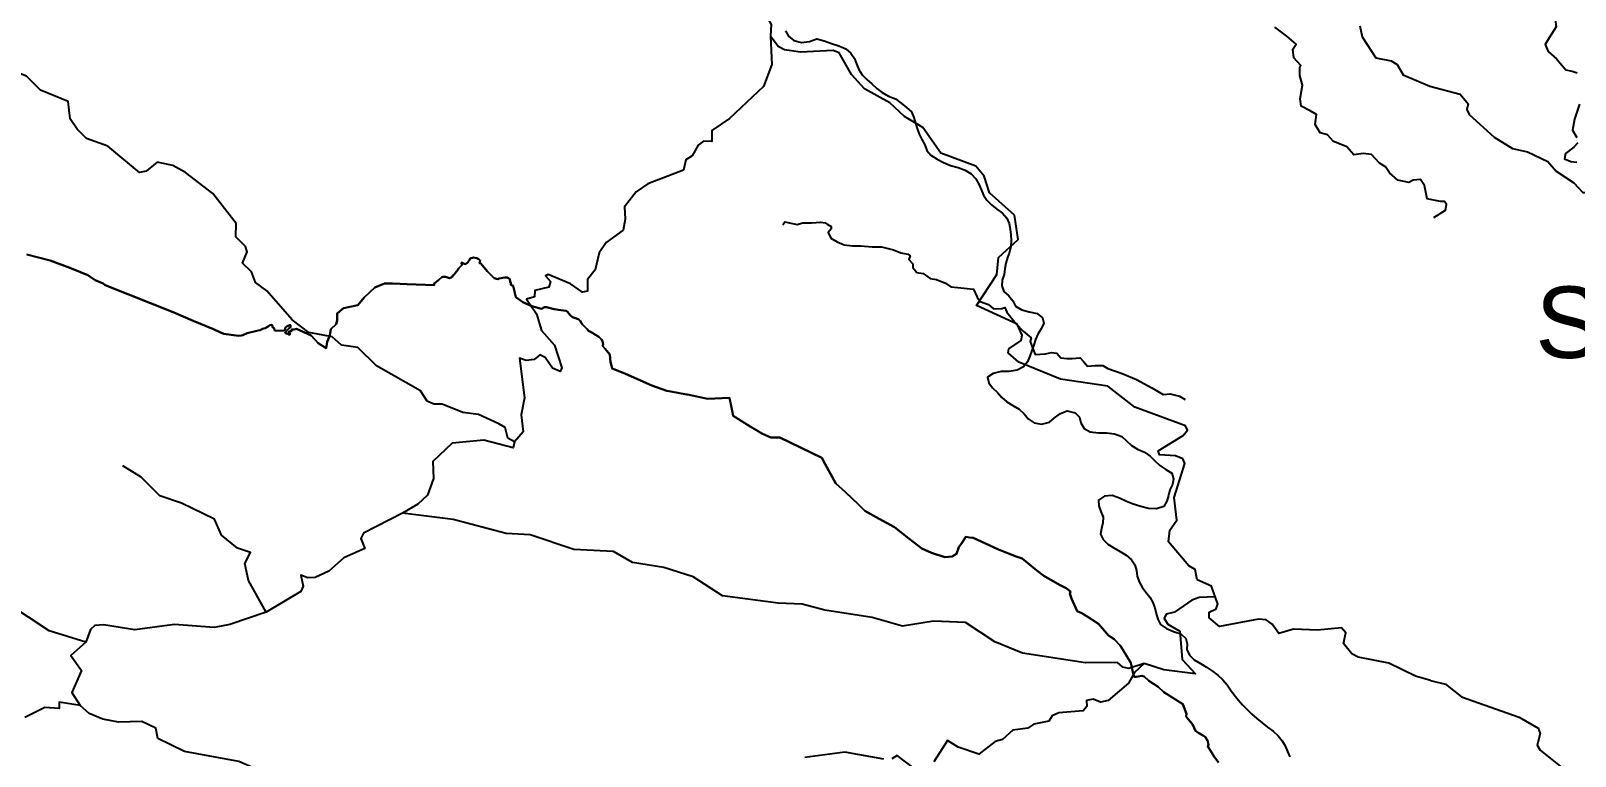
# Model space of a CAD drawing. Header units: metres. Extents: x 13.21 to 19.52, y 42.14 to 46.62.
# Drawn here: x 15.0523 to 15.5378, y 44.9561 to 45.1841 of the extents above; entities that cross this region are included whole.
import ezdxf

# ---------------------------------------------------------------- set-up
doc = ezdxf.new("R2010")
doc.units = ezdxf.units.M
doc.header["$MEASUREMENT"] = 0
for name, color, linetype in [('CESTE', 5, 'Continuous'), ('hr', 9, 'Continuous'), ('naziv_manji', 1, 'Continuous'), ('PRUGE', 7, 'Continuous'), ('RIJEKE', 4, 'Continuous')]:
    doc.layers.add(name, color=color, linetype=linetype)
doc.styles.get("Standard").update_dxf_attribs({"font": 'arial.ttf'})

msp = doc.modelspace()

# ---------------------------------------------------------------- linework, layer by layer
at = {"layer": 'CESTE'}
for points in [[(15.11689, 45.12358), (15.10956, 45.13299), (15.1009, 45.13957), (15.09692, 45.14182), (15.09209, 45.1428), (15.08855, 45.14005), (15.08651, 45.13958), (15.07651, 45.14788), (15.06986, 45.15029), (15.06686, 45.15324), (15.06471, 45.15649), (15.06405, 45.1619), (15.05538, 45.16546), (15.05097, 45.16987), (15.04435, 45.1725), (15.03941, 45.17658), (15.03555, 45.17863), (15.03694, 45.18226), (15.03246, 45.1885), (15.03069, 45.20091), (15.02777, 45.21117)], [(15.2823, 45.19114), (15.28504, 45.1861), (15.28486, 45.18247)], [(15.28486, 45.18247), (15.28534, 45.17349), (15.28269, 45.1666), (15.272, 45.15655), (15.26645, 45.15277), (15.26644, 45.14934), (15.26379, 45.14944), (15.26218, 45.14814), (15.26025, 45.14478), (15.2582, 45.1436), (15.25747, 45.14035), (15.24627, 45.136), (15.24267, 45.13351), (15.23893, 45.1288), (15.23913, 45.12495)], [(15.36161, 45.12618), (15.35376, 45.13319), (15.35201, 45.13842), (15.3494, 45.14153), (15.33837, 45.14571), (15.33281, 45.15375), (15.32701, 45.15716), (15.3224, 45.16144), (15.31439, 45.16584), (15.31034, 45.17041), (15.3065, 45.1772), (15.3046, 45.17796), (15.29429, 45.17744), (15.28932, 45.17811), (15.28733, 45.17924), (15.28486, 45.18247)], [(15.47016, 45.18573), (15.47084, 45.18218), (15.47514, 45.17567), (15.48005, 45.1747), (15.4819, 45.1735), (15.4838, 45.17028), (15.49216, 45.16672)], [(15.49216, 45.16672), (15.50167, 45.16421), (15.50422, 45.16121), (15.50377, 45.15937), (15.50458, 45.15784), (15.51235, 45.15067), (15.51813, 45.14714), (15.52292, 45.14606), (15.52923, 45.14309), (15.53188, 45.13998), (15.53741, 45.13629), (15.54027, 45.13334), (15.54519, 45.13325), (15.55659, 45.12786)], [(15.2044, 45.05495), (15.2023, 45.05606), (15.20142, 45.05944), (15.19947, 45.06061), (15.19303, 45.06349), (15.1881, 45.06411), (15.18162, 45.06674), (15.17901, 45.06675), (15.17689, 45.06771), (15.17486, 45.07099), (15.16099, 45.07882), (15.15514, 45.08456), (15.15003, 45.0853), (15.14709, 45.08796), (15.13972, 45.08933), (15.13443, 45.09325), (15.12654, 45.10234), (15.12298, 45.10497), (15.12167, 45.10833), (15.1189, 45.1111), (15.1203, 45.11469), (15.11981, 45.11634), (15.11673, 45.11934), (15.11689, 45.12358)], [(15.23913, 45.12495), (15.23856, 45.12149), (15.23325, 45.1176), (15.231, 45.11435), (15.22978, 45.10903), (15.22738, 45.10595), (15.22732, 45.10224), (15.22574, 45.10193), (15.22194, 45.10462), (15.21495, 45.10747), (15.21412, 45.10714), (15.21575, 45.10535), (15.21518, 45.10356), (15.21076, 45.10244), (15.21071, 45.10053), (15.20819, 45.0998), (15.21133, 45.09516), (15.21283, 45.08987), (15.21694, 45.08535), (15.21927, 45.07814), (15.21874, 45.07702), (15.21638, 45.07809), (15.21399, 45.08146), (15.21232, 45.08223), (15.21054, 45.08076), (15.20806, 45.08051), (15.20597, 45.08124), (15.20753, 45.06875), (15.20648, 45.06341), (15.20715, 45.05806), (15.2044, 45.05495)], [(15.42467, 45.00621), (15.42351, 45.00951), (15.41905, 45.01156), (15.41837, 45.01476), (15.41637, 45.01595), (15.41003, 45.0235), (15.4104, 45.02713), (15.41267, 45.03033), (15.41182, 45.03747), (15.41511, 45.0481), (15.41452, 45.04959), (15.41217, 45.0505), (15.40714, 45.05079), (15.4067, 45.05212), (15.41464, 45.05687), (15.41597, 45.05854), (15.41535, 45.05996), (15.39943, 45.06585), (15.39093, 45.07243), (15.37608, 45.0746), (15.36298, 45.07996), (15.35956, 45.08288), (15.35982, 45.08417), (15.36363, 45.08675), (15.36395, 45.0885), (15.36238, 45.09195), (15.34963, 45.09775), (15.35608, 45.10748), (15.35656, 45.11287), (15.36277, 45.11848), (15.36161, 45.12618)], [(15.2044, 45.05495), (15.20397, 45.05304), (15.19478, 45.05544), (15.1848, 45.05451), (15.17866, 45.04873), (15.17891, 45.04338), (15.177, 45.03818), (15.17404, 45.03529), (15.16914, 45.03252)], [(15.1263, 45.00137), (15.12075, 45.01136), (15.11965, 45.01667), (15.12137, 45.02018), (15.11733, 45.0215), (15.11227, 45.0256), (15.11006, 45.03063), (15.0997, 45.03562), (15.09286, 45.03797), (15.08706, 45.04385), (15.08121, 45.04741)], [(15.16914, 45.03252), (15.15687, 45.02623), (15.15609, 45.02453), (15.15736, 45.02139), (15.15077, 45.01841), (15.146, 45.01431), (15.14169, 45.01224), (15.13943, 45.01217), (15.13725, 45.01306), (15.13791, 45.0095), (15.13717, 45.00783), (15.1263, 45.00137)], [(15.4023, 44.98529), (15.39756, 44.98368), (15.3956, 44.98405), (15.39395, 44.98557), (15.3839, 44.98543), (15.36408, 44.98844), (15.3554, 44.99209), (15.34619, 44.99817), (15.33608, 44.99859), (15.32634, 44.99702), (15.31685, 44.99965), (15.30199, 45.00196), (15.29486, 45.00385), (15.28727, 45.00416), (15.26977, 45.00655), (15.26052, 45.01247), (15.25129, 45.01547), (15.24148, 45.01702), (15.23554, 45.0204), (15.22299, 45.02107), (15.20927, 45.02565), (15.20173, 45.02613), (15.18508, 45.03049), (15.16914, 45.03252)], [(15.06962, 44.99198), (15.05804, 44.99556), (15.04508, 45.00411)], [(15.42467, 45.00621), (15.41964, 45.00596), (15.41737, 45.00513), (15.41186, 45.00141), (15.40925, 45.00078), (15.4086, 44.99938), (15.40976, 44.99765), (15.41356, 44.99537), (15.41427, 44.98645), (15.41849, 44.98204), (15.40851, 44.98323), (15.4023, 44.98529)], [(15.49236, 44.97994), (15.48769, 44.98124), (15.47932, 44.9853), (15.46959, 44.98725), (15.46764, 44.98833), (15.46504, 44.99151), (15.46578, 44.99493), (15.46439, 44.99649), (15.45689, 44.9957), (15.44929, 44.99599), (15.44471, 44.99463), (15.44257, 44.99764), (15.44071, 44.99893), (15.43826, 44.99922), (15.42605, 44.99686), (15.42278, 44.99963), (15.42275, 45.00133), (15.42501, 45.0024), (15.42546, 45.00396), (15.42467, 45.00621)], [(15.1263, 45.00137), (15.11493, 44.99745), (15.10998, 44.99657), (15.09749, 44.99754), (15.08504, 44.99586), (15.07519, 44.99741), (15.07249, 44.99717), (15.07103, 44.99594), (15.06962, 44.99198)], [(15.06962, 44.99198), (15.06489, 44.98775), (15.0682, 44.98304), (15.06519, 44.97609), (15.06783, 44.97208)], [(15.4023, 44.98529), (15.39928, 44.98246), (15.39745, 44.97909), (15.391, 44.9736), (15.38857, 44.9731), (15.38635, 44.97404), (15.38421, 44.9736), (15.38436, 44.97171), (15.38317, 44.97036), (15.37551, 44.96974), (15.37347, 44.96879), (15.37234, 44.96709), (15.36769, 44.96615), (15.36579, 44.96495), (15.36103, 44.96428), (15.35786, 44.9614), (15.35549, 44.96071), (15.35033, 44.95671), (15.34388, 44.95893), (15.34051, 44.96108), (15.33624, 44.95436)], [(15.49236, 44.97994), (15.49707, 44.97873), (15.50207, 44.97473), (15.52025, 44.96833), (15.52621, 44.96489), (15.52682, 44.96328), (15.52596, 44.95961), (15.52681, 44.95805), (15.53523, 44.95125)], [(15.06783, 44.97208), (15.0612, 44.97313), (15.0612, 44.97106), (15.05676, 44.97146), (15.05047, 44.96831)], [(15.21635, 44.87495), (15.20708, 44.87772), (15.20072, 44.88071), (15.19593, 44.88689), (15.19221, 44.88937), (15.18787, 44.89379), (15.18203, 44.8973), (15.18114, 44.90074), (15.17881, 44.90389), (15.17055, 44.90803), (15.15252, 44.92065), (15.13518, 44.92803), (15.12362, 44.942), (15.12204, 44.95253), (15.11774, 44.9544), (15.10058, 44.95754), (15.09223, 44.96171), (15.09166, 44.96495), (15.08721, 44.96699), (15.07989, 44.96685), (15.07499, 44.96778), (15.07063, 44.9695), (15.06783, 44.97208)], [(15.32046, 44.95515), (15.30828, 44.95734), (15.29566, 44.95567)], [(15.32996, 44.95238), (15.32472, 44.95633), (15.32303, 44.95528)]]:
    msp.add_lwpolyline(points, dxfattribs=at)
at = {"layer": 'hr'}
for points in [[(15.4257, 44.95411), (15.42421, 44.95614), (15.42335, 44.95765), (15.42233, 44.9591), (15.42259, 44.95983), (15.42221, 44.96107), (15.42158, 44.96219), (15.42087, 44.96264), (15.41953, 44.96338), (15.41851, 44.96405), (15.41767, 44.96596), (15.41696, 44.96692), (15.41616, 44.9677), (15.41554, 44.9686), (15.41564, 44.96939), (15.41446, 44.97247), (15.41219, 44.97394), (15.40849, 44.97624), (15.40676, 44.97788), (15.40385, 44.97983), (15.40236, 44.9812), (15.40159, 44.98137), (15.40046, 44.9812), (15.39992, 44.98105), (15.39928, 44.9811), (15.39897, 44.9816), (15.39812, 44.98548), (15.39554, 44.98974), (15.39485, 44.99086), (15.39296, 44.99288), (15.39116, 44.99401), (15.38794, 44.99773), (15.38408, 45.0002), (15.38395, 45.00028), (15.38275, 45.00107), (15.38131, 45.00174), (15.37954, 45.00569), (15.37903, 45.00725), (15.37924, 45.00784), (15.37779, 45.00889), (15.3757, 45.01001), (15.37079, 45.01277), (15.3686, 45.01449), (15.36635, 45.01635), (15.36401, 45.01822), (15.36213, 45.01889), (15.35972, 45.01986), (15.35659, 45.02106), (15.35242, 45.02301), (15.34855, 45.02474), (15.34739, 45.0248), (15.34633, 45.02504), (15.34497, 45.02296), (15.34413, 45.02177), (15.34337, 45.0197), (15.34282, 45.01937), (15.34202, 45.01888), (15.33966, 45.01862), (15.33544, 45.02002), (15.33242, 45.02137), (15.32832, 45.02456), (15.32382, 45.02813), (15.31903, 45.03075), (15.31455, 45.03321), (15.31254, 45.03522), (15.30848, 45.03912), (15.30537, 45.04178), (15.30201, 45.04792), (15.30097, 45.04984), (15.28784, 45.05632), (15.28747, 45.05629), (15.28494, 45.0563), (15.28213, 45.0575), (15.28025, 45.05865), (15.27847, 45.05971), (15.27313, 45.06312), (15.27268, 45.0652), (15.27194, 45.06871), (15.2651, 45.06841), (15.26469, 45.06853), (15.25879, 45.06975), (15.25847, 45.06981), (15.2535, 45.07073), (15.25231, 45.07095), (15.24759, 45.07265), (15.24302, 45.07457), (15.23908, 45.07637), (15.23513, 45.07798), (15.23486, 45.07895), (15.23458, 45.07998), (15.23431, 45.08238), (15.23291, 45.08417), (15.23203, 45.08507), (15.23224, 45.0855), (15.2322, 45.08604), (15.23209, 45.08656), (15.23177, 45.08705), (15.23094, 45.08791), (15.2304, 45.08828), (15.22851, 45.08935), (15.22762, 45.08983), (15.22721, 45.09034), (15.22621, 45.09142), (15.22573, 45.09176), (15.22542, 45.09225), (15.22502, 45.09298), (15.22462, 45.09334), (15.22384, 45.09367), (15.22266, 45.09408), (15.22184, 45.09473), (15.22108, 45.09582), (15.22061, 45.09606), (15.21897, 45.0963), (15.21682, 45.09665), (15.21445, 45.09728), (15.21379, 45.09725), (15.21288, 45.09669), (15.20983, 45.09759), (15.20701, 45.0988), (15.20478, 45.1004), (15.20393, 45.104), (15.20324, 45.10432), (15.20322, 45.10476), (15.20305, 45.10537), (15.2029, 45.10601), (15.20249, 45.10639), (15.20212, 45.10657), (15.20135, 45.10657), (15.19955, 45.10623), (15.19918, 45.10605), (15.19802, 45.1064), (15.19578, 45.1086), (15.19381, 45.111), (15.19341, 45.11112), (15.19357, 45.11189), (15.19322, 45.11236), (15.19249, 45.11265), (15.19145, 45.11283), (15.19044, 45.11252), (15.19022, 45.11218), (15.19009, 45.11193), (15.18994, 45.11169), (15.18966, 45.1113), (15.18911, 45.11084), (15.18884, 45.11082), (15.18859, 45.11086), (15.18824, 45.11107), (15.18794, 45.11125), (15.18769, 45.1112), (15.1877, 45.11092), (15.18795, 45.11054), (15.18745, 45.11002), (15.18674, 45.10942), (15.18653, 45.10899), (15.18576, 45.10789), (15.18544, 45.10751), (15.18496, 45.10723), (15.18484, 45.10686), (15.18447, 45.10657), (15.18393, 45.10632), (15.18333, 45.1066), (15.18268, 45.10679), (15.18188, 45.10683), (15.18154, 45.10672), (15.18052, 45.10577), (15.17911, 45.10471), (15.17912, 45.10417), (15.17059, 45.10447), (15.1684, 45.1046), (15.16598, 45.10466), (15.16355, 45.10471), (15.1605, 45.10346), (15.1571, 45.10027), (15.15512, 45.09788), (15.15061, 45.09689), (15.14862, 45.0953), (15.14862, 45.0931), (15.14833, 45.0919), (15.14664, 45.09031), (15.14636, 45.08831), (15.14551, 45.08632), (15.14522, 45.08432), (15.14512, 45.08438), (15.14268, 45.08593), (15.14044, 45.08832), (15.1358, 45.09045), (15.1351, 45.09018), (15.13452, 45.09024), (15.13425, 45.0901), (15.13422, 45.08972), (15.13382, 45.08972), (15.13343, 45.08963), (15.1338, 45.08899), (15.13386, 45.08881), (15.13377, 45.08864), (15.13333, 45.08863), (15.13307, 45.08882), (15.13288, 45.08897), (15.13244, 45.08899), (15.13233, 45.08915), (15.13233, 45.08934), (15.13339, 45.09051), (15.13396, 45.09099), (15.13391, 45.09156), (15.1337, 45.09159), (15.13287, 45.09125), (15.13237, 45.09089), (15.13229, 45.09072), (15.13226, 45.09014), (15.13184, 45.08995), (15.12922, 45.0898), (15.1289, 45.09002), (15.12881, 45.0906), (15.1284, 45.09089), (15.12822, 45.09155), (15.12797, 45.09167), (15.1275, 45.09162), (15.12698, 45.09119), (15.12603, 45.09063), (15.12519, 45.09044), (15.1244, 45.09005), (15.12383, 45.08987), (15.12033, 45.08906), (15.11894, 45.08842), (15.11857, 45.08838), (15.1176, 45.08824), (15.11304, 45.08891), (15.11298, 45.08892), (15.11174, 45.08936), (15.10971, 45.09029), (15.10333, 45.09296), (15.09712, 45.09571), (15.07573, 45.10414), (15.07504, 45.10468), (15.07253, 45.10576), (15.07019, 45.10732), (15.06558, 45.10921), (15.06375, 45.10995), (15.0584, 45.11195), (15.05106, 45.11376)], [(15.05106, 45.11376), (15.0584, 45.11195), (15.06375, 45.10995), (15.06558, 45.10921), (15.07019, 45.10732), (15.07253, 45.10576), (15.07504, 45.10468), (15.07573, 45.10414), (15.09712, 45.09571), (15.10333, 45.09296), (15.10971, 45.09029), (15.11174, 45.08936), (15.11298, 45.08892), (15.11304, 45.08891), (15.1176, 45.08824), (15.11857, 45.08838), (15.11894, 45.08842), (15.12033, 45.08906), (15.12383, 45.08987), (15.1244, 45.09005), (15.12519, 45.09044), (15.12603, 45.09063), (15.12698, 45.09119), (15.1275, 45.09162), (15.12797, 45.09167), (15.12822, 45.09155), (15.1284, 45.09089), (15.12881, 45.0906), (15.1289, 45.09002), (15.12922, 45.0898), (15.13184, 45.08995), (15.13226, 45.09014), (15.13229, 45.09072), (15.13237, 45.09089), (15.13287, 45.09125), (15.1337, 45.09159), (15.13391, 45.09156), (15.13396, 45.09099), (15.13339, 45.09051), (15.13233, 45.08934), (15.13233, 45.08915), (15.13244, 45.08899), (15.13288, 45.08897), (15.13307, 45.08882), (15.13333, 45.08863), (15.13377, 45.08864), (15.13386, 45.08881), (15.1338, 45.08899), (15.13343, 45.08963), (15.13382, 45.08972), (15.13422, 45.08972), (15.13425, 45.0901), (15.13452, 45.09024), (15.1351, 45.09018), (15.1358, 45.09045), (15.14044, 45.08832), (15.14268, 45.08593), (15.14512, 45.08438), (15.14522, 45.08432), (15.14551, 45.08632), (15.14636, 45.08831), (15.14664, 45.09031), (15.14833, 45.0919), (15.14862, 45.0931), (15.14862, 45.0953), (15.15061, 45.09689), (15.15512, 45.09788), (15.1571, 45.10027), (15.1605, 45.10346), (15.16355, 45.10471), (15.16598, 45.10466), (15.1684, 45.1046), (15.17059, 45.10447), (15.17912, 45.10417), (15.17911, 45.10471), (15.18052, 45.10577), (15.18154, 45.10672), (15.18188, 45.10683), (15.18268, 45.10679), (15.18333, 45.1066), (15.18393, 45.10632), (15.18447, 45.10657), (15.18484, 45.10686), (15.18496, 45.10723), (15.18544, 45.10751), (15.18576, 45.10789), (15.18653, 45.10899), (15.18674, 45.10942), (15.18745, 45.11002), (15.18795, 45.11054), (15.1877, 45.11092), (15.18769, 45.1112), (15.18794, 45.11125), (15.18824, 45.11107), (15.18859, 45.11086), (15.18884, 45.11082), (15.18911, 45.11084), (15.18966, 45.1113), (15.18994, 45.11169), (15.19009, 45.11193), (15.19022, 45.11218), (15.19044, 45.11252), (15.19145, 45.11283), (15.19249, 45.11265), (15.19322, 45.11236), (15.19357, 45.11189), (15.19341, 45.11112), (15.19381, 45.111), (15.19578, 45.1086), (15.19802, 45.1064), (15.19918, 45.10605), (15.19955, 45.10623), (15.20135, 45.10657), (15.20212, 45.10657), (15.20249, 45.10639), (15.2029, 45.10601), (15.20305, 45.10537), (15.20322, 45.10476), (15.20324, 45.10432), (15.20393, 45.104), (15.20478, 45.1004), (15.20701, 45.0988), (15.20983, 45.09759), (15.21288, 45.09669), (15.21379, 45.09725), (15.21445, 45.09728), (15.21682, 45.09665), (15.21897, 45.0963), (15.22061, 45.09606), (15.22108, 45.09582), (15.22184, 45.09473), (15.22266, 45.09408), (15.22384, 45.09367), (15.22462, 45.09334), (15.22502, 45.09298), (15.22542, 45.09225), (15.22573, 45.09176), (15.22621, 45.09142), (15.22721, 45.09034), (15.22762, 45.08983), (15.22851, 45.08935), (15.2304, 45.08828), (15.23094, 45.08791), (15.23177, 45.08705), (15.23209, 45.08656), (15.2322, 45.08604), (15.23224, 45.0855), (15.23203, 45.08507), (15.23291, 45.08417), (15.23431, 45.08238), (15.23458, 45.07998), (15.23486, 45.07895), (15.23513, 45.07798), (15.23908, 45.07637), (15.24302, 45.07457), (15.24759, 45.07265), (15.25231, 45.07095), (15.2535, 45.07073), (15.25847, 45.06981), (15.25879, 45.06975), (15.26469, 45.06853), (15.2651, 45.06841), (15.27194, 45.06871), (15.27268, 45.0652), (15.27313, 45.06312), (15.27847, 45.05971), (15.28025, 45.05865), (15.28213, 45.0575), (15.28494, 45.0563), (15.28747, 45.05629), (15.28784, 45.05632), (15.30097, 45.04984), (15.30201, 45.04792), (15.30537, 45.04178), (15.30848, 45.03912), (15.31254, 45.03522), (15.31455, 45.03321), (15.31903, 45.03075), (15.32382, 45.02813), (15.32832, 45.02456), (15.33242, 45.02137), (15.33544, 45.02002), (15.33966, 45.01862), (15.34202, 45.01888), (15.34282, 45.01937), (15.34337, 45.0197), (15.34413, 45.02177), (15.34497, 45.02296), (15.34633, 45.02504), (15.34739, 45.0248), (15.34855, 45.02474), (15.35242, 45.02301), (15.35659, 45.02106), (15.35972, 45.01986), (15.36213, 45.01889), (15.36401, 45.01822), (15.36635, 45.01635), (15.3686, 45.01449), (15.37079, 45.01277), (15.3757, 45.01001), (15.37779, 45.00889), (15.37924, 45.00784), (15.37903, 45.00725), (15.37954, 45.00569), (15.38131, 45.00174), (15.38275, 45.00107), (15.38395, 45.00028), (15.38408, 45.0002), (15.38794, 44.99773), (15.39116, 44.99401), (15.39296, 44.99288), (15.39485, 44.99086), (15.39554, 44.98974), (15.39812, 44.98548), (15.39897, 44.9816), (15.39928, 44.9811), (15.39992, 44.98105), (15.40046, 44.9812), (15.40159, 44.98137), (15.40236, 44.9812), (15.40385, 44.97983), (15.40676, 44.97788), (15.40849, 44.97624), (15.41219, 44.97394), (15.41446, 44.97247), (15.41564, 44.96939), (15.41554, 44.9686), (15.41616, 44.9677), (15.41696, 44.96692), (15.41767, 44.96596), (15.41851, 44.96405), (15.41953, 44.96338), (15.42087, 44.96264), (15.42158, 44.96219), (15.42221, 44.96107), (15.42259, 44.95983), (15.42233, 44.9591), (15.42335, 44.95765), (15.42421, 44.95614), (15.4257, 44.95411)]]:
    msp.add_lwpolyline(points, dxfattribs=at)
at = {"layer": 'PRUGE'}
msp.add_lwpolyline([(15.28959, 45.18414), (15.29052, 45.18247), (15.29221, 45.18112), (15.29465, 45.1805), (15.29709, 45.18079), (15.29939, 45.18159), (15.29939, 45.18159), (15.30172, 45.18095), (15.30407, 45.18017), (15.30638, 45.17942), (15.30852, 45.17841), (15.31016, 45.17707), (15.31127, 45.17543), (15.31189, 45.17369), (15.31265, 45.17197), (15.31371, 45.17033), (15.31514, 45.16885), (15.31669, 45.16742), (15.31832, 45.16603), (15.32, 45.16468), (15.322, 45.16359), (15.32422, 45.16271), (15.32598, 45.16141), (15.32766, 45.16004), (15.32919, 45.15862), (15.32992, 45.15689), (15.33045, 45.15513), (15.33099, 45.15337), (15.3316, 45.15163), (15.33241, 45.14993), (15.33338, 45.14826), (15.33403, 45.14649), (15.33528, 45.14498), (15.33722, 45.14378), (15.33924, 45.14268), (15.34146, 45.14183), (15.34382, 45.14114), (15.3461, 45.1403), (15.34799, 45.13913), (15.3494, 45.13762), (15.35035, 45.13595), (15.35109, 45.13423), (15.35181, 45.1325), (15.35286, 45.13085), (15.35431, 45.12939), (15.35607, 45.12808), (15.35783, 45.12676), (15.35914, 45.12525), (15.35992, 45.12352), (15.36022, 45.12174), (15.36039, 45.11994), (15.36049, 45.11814), (15.36041, 45.11634), (15.36003, 45.11457), (15.35942, 45.11282), (15.35885, 45.11107), (15.35851, 45.10929), (15.35832, 45.1075), (15.35767, 45.10574), (15.35758, 45.10397), (15.35826, 45.10222), (15.35981, 45.1008), (15.36101, 45.09922), (15.36188, 45.09754), (15.36385, 45.0964), (15.36624, 45.09575), (15.36868, 45.0953), (15.3704, 45.0939), (15.37078, 45.09223), (15.36993, 45.09045), (15.36896, 45.08879), (15.36817, 45.08709), (15.36761, 45.08533), (15.36703, 45.08358), (15.36644, 45.08183), (15.3657, 45.08011), (15.36443, 45.0785), (15.36247, 45.07748), (15.35993, 45.07707), (15.35734, 45.077), (15.35491, 45.07644), (15.35308, 45.07522), (15.3535, 45.07349), (15.3547, 45.07185), (15.35622, 45.0704), (15.35755, 45.06884), (15.35917, 45.06748), (15.3611, 45.0663), (15.36306, 45.06514), (15.36463, 45.06375), (15.3659, 45.06219), (15.36777, 45.06087), (15.37009, 45.06047), (15.37257, 45.06109), (15.37418, 45.06246), (15.376, 45.0638), (15.37819, 45.06463), (15.37819, 45.06463), (15.38068, 45.06407), (15.38206, 45.06271), (15.38244, 45.06085), (15.38353, 45.05916), (15.38541, 45.05811), (15.38799, 45.05775), (15.39054, 45.05779), (15.39303, 45.05748), (15.39528, 45.05664), (15.39675, 45.05519), (15.39836, 45.05379), (15.4003, 45.05262), (15.40243, 45.05163), (15.40423, 45.0504), (15.40568, 45.0489), (15.40729, 45.04751), (15.40917, 45.04627), (15.41101, 45.04508), (15.41154, 45.04331), (15.41123, 45.04153), (15.4104, 45.03981), (15.41001, 45.03803), (15.40951, 45.03622), (15.40856, 45.03461), (15.40622, 45.03388), (15.40371, 45.03393), (15.40128, 45.03459), (15.39894, 45.03529), (15.39675, 45.03619), (15.39463, 45.03718), (15.39224, 45.03802), (15.39224, 45.03802), (15.38986, 45.03784), (15.388, 45.03658), (15.38809, 45.0348), (15.38874, 45.03301), (15.38947, 45.03129), (15.38935, 45.0295), (15.38892, 45.0277), (15.38859, 45.02593), (15.38941, 45.02422), (15.3909, 45.02279), (15.39285, 45.0216), (15.39485, 45.02049), (15.39672, 45.01927), (15.39833, 45.01788), (15.39938, 45.01624), (15.39994, 45.01449), (15.4002, 45.01269), (15.40074, 45.01093), (15.40167, 45.00928), (15.40292, 45.00769), (15.40413, 45.00611), (15.40509, 45.00445), (15.40575, 45.00271), (15.40615, 45.00093), (15.40665, 44.99916), (15.40753, 44.99749), (15.40935, 44.99624), (15.41159, 44.99535), (15.41386, 44.99458), (15.41541, 44.99312), (15.41589, 44.99141), (15.41581, 44.98959), (15.41658, 44.98785), (15.41808, 44.98644), (15.42007, 44.98528), (15.42195, 44.98409), (15.4238, 44.98285), (15.42554, 44.98154), (15.4271, 44.98012), (15.4284, 44.97858), (15.42949, 44.97696), (15.43062, 44.97534), (15.43188, 44.97378), (15.43328, 44.97228), (15.43473, 44.97081), (15.43621, 44.96935), (15.43774, 44.96791), (15.4394, 44.96655), (15.44115, 44.96525), (15.44292, 44.96396), (15.44448, 44.96254), (15.44573, 44.96098), (15.44668, 44.95931), (15.44745, 44.95759), (15.44813, 44.95586)], dxfattribs=at)
at = {"layer": 'RIJEKE'}
for points in [[(15.54231, 45.2246), (15.53779, 45.22183), (15.53488, 45.22091), (15.53196, 45.21929), (15.52875, 45.21675), (15.52652, 45.21399), (15.52587, 45.21194), (15.52719, 45.21034), (15.52948, 45.20827), (15.53013, 45.20646), (15.52919, 45.2037), (15.52727, 45.20094), (15.52663, 45.19842), (15.52763, 45.19497), (15.52961, 45.19155), (15.53158, 45.18767), (15.53192, 45.18536), (15.52968, 45.18193), (15.52841, 45.17986), (15.5294, 45.17757), (15.53202, 45.1753), (15.53495, 45.17186), (15.5369, 45.17141), (15.53853, 45.17096)], [(15.49339, 45.12543), (15.49712, 45.1277), (15.49743, 45.12953), (15.49678, 45.13045), (15.49678, 45.13045), (15.49548, 45.13044), (15.49136, 45.13135), (15.49046, 45.13548), (15.48921, 45.13734), (15.48921, 45.13734), (15.48694, 45.13713), (15.48561, 45.13645), (15.48206, 45.13718), (15.47952, 45.1395), (15.47825, 45.14135), (15.47633, 45.14251), (15.47379, 45.14528), (15.47121, 45.14554), (15.47121, 45.14554), (15.46827, 45.14511), (15.46606, 45.14765), (15.46381, 45.1486), (15.46187, 45.1493), (15.45996, 45.15139), (15.45771, 45.15209), (15.45613, 45.15464), (15.45652, 45.15784), (15.45459, 45.15901), (15.4517, 45.16041), (15.45142, 45.1627), (15.45215, 45.16706), (15.45124, 45.17006), (15.45128, 45.17258), (15.45162, 45.17327), (15.44939, 45.17558), (15.44912, 45.17833), (15.45013, 45.17994), (15.44725, 45.18249), (15.44342, 45.18527)], [(15.53926, 45.16111), (15.53767, 45.1563), (15.53706, 45.15285), (15.53836, 45.15056)], [(15.53871, 45.14896), (15.53742, 45.14758), (15.53485, 45.14551), (15.53454, 45.14391), (15.53649, 45.143), (15.53843, 45.14278)], [(15.28873, 45.12317), (15.28939, 45.12407), (15.28939, 45.12407), (15.29036, 45.12383), (15.29327, 45.12322), (15.29488, 45.1238), (15.29488, 45.1238), (15.29781, 45.12376), (15.30071, 45.12397), (15.30071, 45.12397), (15.30201, 45.12372), (15.3027, 45.12332), (15.30393, 45.12257), (15.30392, 45.12188), (15.30295, 45.12074), (15.30388, 45.1189), (15.3058, 45.11774), (15.30805, 45.1168), (15.31064, 45.11655), (15.31324, 45.11652), (15.31679, 45.11626), (15.31972, 45.11625), (15.32359, 45.11529), (15.32583, 45.11436), (15.32809, 45.11388), (15.32874, 45.11342), (15.32839, 45.11227), (15.32966, 45.11088), (15.32965, 45.10974), (15.33092, 45.10812), (15.33287, 45.10788), (15.3351, 45.10624), (15.33704, 45.106), (15.33993, 45.10483), (15.34153, 45.10367), (15.34379, 45.10342), (15.34671, 45.10317), (15.34864, 45.10293), (15.34989, 45.10039), (15.35084, 45.09901), (15.35341, 45.09806), (15.35502, 45.09668), (15.35761, 45.09688), (15.35859, 45.0971), (15.35859, 45.0971), (15.3592, 45.09571), (15.36048, 45.09411), (15.36207, 45.09202), (15.36429, 45.08971), (15.36684, 45.08763), (15.3665, 45.08648), (15.36743, 45.08395), (15.36804, 45.08233), (15.37129, 45.08254), (15.37324, 45.08297), (15.37324, 45.08297), (15.37484, 45.08274), (15.37612, 45.08135), (15.37807, 45.0811), (15.37968, 45.08108), (15.38227, 45.08129), (15.38227, 45.08129), (15.38323, 45.08014), (15.38449, 45.07874), (15.38708, 45.07895), (15.38708, 45.07895), (15.38935, 45.07893), (15.39096, 45.07801), (15.39546, 45.07636), (15.39996, 45.07448), (15.40476, 45.07192), (15.40828, 45.06981), (15.41056, 45.07002), (15.41056, 45.07002), (15.41346, 45.06931), (15.41521, 45.06824)]]:
    msp.add_lwpolyline(points, dxfattribs=at)

# ---------------------------------------------------------------- texts
at = {"layer": 'naziv_manji', "insert": (15.5254, 45.10381), "char_height": 0.0224579, "width": 0.0898315, "attachment_point": 1, "rotation": 359.6241}
msp.add_mtext('{\\fArial CE|b0|i0|c238|p34;Slunj}         ', dxfattribs=at)

doc.saveas('drawing.dxf')
